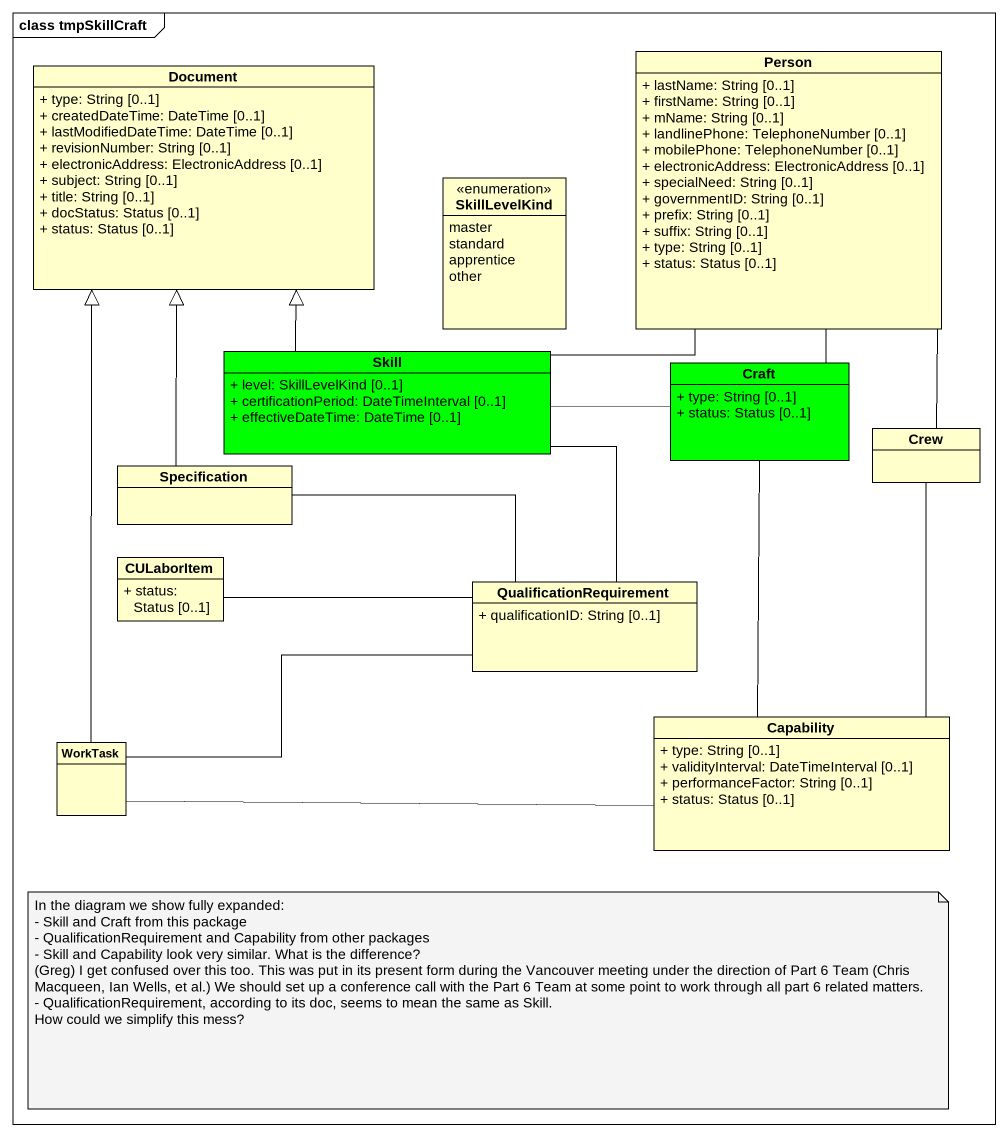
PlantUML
@startuml
mainframe class tmpSkillCraft
hide circle
hide empty members
skinparam classAttributeIconSize 0
class Document {
  + type: String [0..1]
  + createdDateTime: DateTime [0..1]
  + lastModifiedDateTime: DateTime [0..1]
  + revisionNumber: String [0..1]
  + electronicAddress: ElectronicAddress [0..1]
  + subject: String [0..1]
  + title: String [0..1]
  + docStatus: Status [0..1]
  + status: Status [0..1]
}
class "Person" as Person_ {
  + lastName: String [0..1]
  + firstName: String [0..1]
  + mName: String [0..1]
  + landlinePhone: TelephoneNumber [0..1]
  + mobilePhone: TelephoneNumber [0..1]
  + electronicAddress: ElectronicAddress [0..1]
  + specialNeed: String [0..1]
  + governmentID: String [0..1]
  + prefix: String [0..1]
  + suffix: String [0..1]
  + type: String [0..1]
  + status: Status [0..1]
}
enum SkillLevelKind {
  master
  standard
  apprentice
  other
}
class Skill #00FF00 {
  + level: SkillLevelKind [0..1]
  + certificationPeriod: DateTimeInterval [0..1]
  + effectiveDateTime: DateTime [0..1]
}
class Craft #00FF00 {
  + type: String [0..1]
  + status: Status [0..1]
}
class Specification
class Crew
class CULaborItem {
  + status: Status [0..1]
}
class QualificationRequirement {
  + qualificationID: String [0..1]
}
class Capability {
  + type: String [0..1]
  + validityInterval: DateTimeInterval [0..1]
  + performanceFactor: String [0..1]
  + status: Status [0..1]
}
class WorkTask
Person_ -left- Skill
Skill -up-|> Document
Skill -right- Craft
Skill -- QualificationRequirement
Craft -up- Person_
Specification -up-|> Document
Crew -up- Person_
CULaborItem -right- QualificationRequirement
QualificationRequirement -left- Specification
Capability -up- Craft
Capability -up- Crew
Capability -left- WorkTask
WorkTask -up-|> Document
WorkTask -right- QualificationRequirement
note as N1
  In the diagram we show fully expanded:
  - Skill and Craft from this package
  - QualificationRequirement and Capability from other packages
  - Skill and Capability look very similar. What is the difference?
  (Greg) I get confused over this too. This was put in its present form during the Vancouver meeting under the direction of Part 6 Team (Chris Macqueen, Ian Wells, et al.) We should set up a conference call with the Part 6 Team at some point to work through all part 6 related matters.
  - QualificationRequirement, according to its doc, seems to mean the same as Skill.
  How could we simplify this mess?
end note
@enduml
